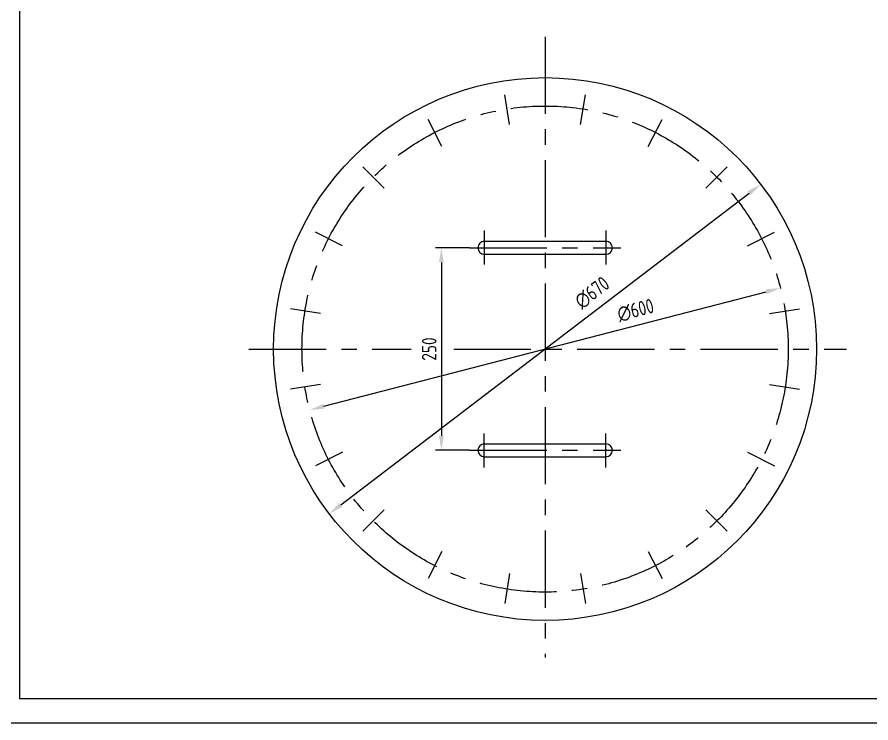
# Model space of a CAD drawing. Extents: x 10474 to 45536, y -10608 to 12499.
# Drawn here: x 41273 to 42327, y 3968 to 4840 of the extents above; entities that cross this region are included whole.
import ezdxf

# ---------------------------------------------------------------- set-up
doc = ezdxf.new("R2010")
doc.units = 0
doc.header["$LTSCALE"] = 15
doc.header["$MEASUREMENT"] = 0
doc.linetypes.add('CENTER', pattern=[50.8, 31.75, -6.35, 6.35, -6.35])
doc.layers.get('0').update_dxf_attribs({"linetype": 'CONTINUOUS'})
doc.layers.get('DEFPOINTS').update_dxf_attribs({"color": 3, "linetype": 'CONTINUOUS'})
for name, color, linetype in [('1', 3, 'CONTINUOUS'), ('DEVICE', 3, 'CONTINUOUS'), ('LAYERAXIS', 7, 'CENTER')]:
    doc.layers.add(name, color=color, linetype=linetype)
doc.layers.add('5', color=7, linetype='CONTINUOUS', lineweight=9)
doc.styles.add('HZ', font='isocp.shx', dxfattribs={"width": 0.85, "bigfont": 'hztxt.shx'})
doc.dimstyles.new('L', dxfattribs={"dimtxt": 18, "dimasz": 18, "dimexe": 7.2, "dimexo": 0.1, "dimgap": 6, "dimtad": 1, "dimdec": 0, "dimzin": 0, "dimdsep": 46, "dimtxsty": 'HZ', "dimcen": 0, "dimadec": 0, "dimazin": 0, "dimtfac": 0.142857, "dimtdec": 4, "dimtix": 1, "dimtmove": 2, "dimatfit": 3, "dimfxl": 0, "dimtolj": 1, "dimtzin": 0, "dimarcsym": 0})

# ---------------------------------------------------------------- blocks, each defined once
blk = doc.blocks.new('*D136')
at = {"color": 0, "linetype": 'ByBlock'}
blk.add_line((41672.9, 4237.4), (42176.8, 4622.3), dxfattribs=at)
for points in [[(42174.9, 4624.7), (42178.6, 4619.9), (42191.1, 4633.2)], [(41671.1, 4239.8), (41674.8, 4235), (41658.6, 4226.5)]]:
    blk.add_solid(points, dxfattribs=at)
at = {"layer": 'DEFPOINTS', "color": 0, "linetype": 'ByBlock'}
for p in [(42191.1, 4633.2), (41658.6, 4226.5)]:
    blk.add_point(p, dxfattribs=at)
at = {"color": 0, "linetype": 'ByBlock', "insert": (41983, 4499.4), "char_height": 18, "attachment_point": 5, "rotation": 37.3753, "style": 'HZ'}
blk.add_mtext('\\A1;∅670', dxfattribs=at)
blk = doc.blocks.new('*D137')
at = {"color": 0, "linetype": 'ByBlock'}
blk.add_line((41651.9, 4359.1), (42197.8, 4500.6), dxfattribs=at)
for points in [[(42197.1, 4503.5), (42198.6, 4497.7), (42215.3, 4505.1)], [(41651.1, 4362), (41652.6, 4356.2), (41634.5, 4354.6)]]:
    blk.add_solid(points, dxfattribs=at)
at = {"layer": 'DEFPOINTS', "color": 0, "linetype": 'ByBlock'}
for p in [(42215.3, 4505.1), (41634.5, 4354.6)]:
    blk.add_point(p, dxfattribs=at)
at = {"color": 0, "linetype": 'ByBlock', "insert": (42036.6, 4477.6), "char_height": 18, "attachment_point": 5, "rotation": 14.536, "style": 'HZ'}
blk.add_mtext('\\A1;∅600', dxfattribs=at)
blk = doc.blocks.new('*D171')
at = {"color": 0, "linetype": 'ByBlock'}
for p, q in [((41831.6, 4554.8), (41789.7, 4554.8)), ((41796.9, 4536.8), (41796.9, 4322.8)), ((41831.6, 4304.8), (41789.7, 4304.8))]:
    blk.add_line(p, q, dxfattribs=at)
for points in [[(41793.9, 4536.8), (41799.9, 4536.8), (41796.9, 4554.8)], [(41793.9, 4322.8), (41799.9, 4322.8), (41796.9, 4304.8)]]:
    blk.add_solid(points, dxfattribs=at)
at = {"layer": 'DEFPOINTS', "color": 0, "linetype": 'ByBlock'}
for p in [(41831.7, 4554.8), (41796.9, 4304.8), (41831.7, 4304.8)]:
    blk.add_point(p, dxfattribs=at)
at = {"color": 0, "linetype": 'ByBlock', "insert": (41781.9, 4429.8), "char_height": 18, "attachment_point": 5, "rotation": 90, "style": 'HZ'}
blk.add_mtext('\\A1;250', dxfattribs=at)

msp = doc.modelspace()

# ---------------------------------------------------------------- linework, layer by layer
msp.add_line((41126.2, 3968.3), (43646.2, 3968.3))
at = {"layer": '1'}
for p, q in [((41849.9, 4562.8), (41999.9, 4562.8)), ((41849.9, 4546.8), (41999.9, 4546.8)), ((41849.9, 4312.8), (41999.9, 4312.8)), ((41849.9, 4296.8), (41999.9, 4296.8))]:
    msp.add_line(p, q, dxfattribs=at)
msp.add_circle((41924.9, 4429.8), 335, dxfattribs=at)
for centre, start, end in [((41849.9, 4554.8), 90, 270), ((41999.9, 4554.8), 270, 90), ((41849.9, 4304.8), 90, 270), ((41999.9, 4304.8), 270, 90)]:
    msp.add_arc(centre, 8, start, end, dxfattribs=at)
at = {"layer": '5'}
for p, q in [((41881, 4706.9), (41875.1, 4743.8)), ((41968.7, 4706.9), (41974.6, 4743.8)), ((41797.5, 4679.7), (41780.5, 4713.1)), ((42052.2, 4679.7), (42069.2, 4713.1)), ((41726.5, 4628.2), (41700.1, 4654.6)), ((42123.2, 4628.2), (42149.6, 4654.6)), ((41675, 4557.2), (41641.6, 4574.2)), ((42174.8, 4557.2), (42208.1, 4574.2)), ((41647.8, 4473.7), (41610.9, 4479.6)), ((42201.9, 4473.7), (42238.8, 4479.6)), ((41647.8, 4386), (41610.9, 4380.1)), ((42201.9, 4386), (42238.8, 4380.1)), ((41675, 4302.5), (41641.6, 4285.5)), ((42174.8, 4302.5), (42208.1, 4285.5)), ((41726.5, 4231.5), (41700.1, 4205.1)), ((42123.2, 4231.5), (42149.6, 4205.1)), ((41797.5, 4180), (41780.5, 4146.6)), ((42052.2, 4180), (42069.2, 4146.6)), ((41881, 4152.8), (41875.1, 4115.9)), ((41968.7, 4152.8), (41974.6, 4115.9))]:
    msp.add_line(p, q, dxfattribs=at)
at = {"layer": 'DEVICE'}
for p, q in [((41276.1, 5720.3), (41276.1, 3998.3)), ((41276.1, 3998.3), (43616.2, 3998.3))]:
    msp.add_line(p, q, dxfattribs=at)
at = {"layer": 'LAYERAXIS', "ltscale": 0.2}
for p, q in [((41924.9, 4815.4), (41924.9, 4048.9)), ((41849.9, 4576.1), (41849.9, 4534.2)), ((41999.9, 4576.1), (41999.9, 4534.2)), ((41831.7, 4554.8), (42018.4, 4554.8)), ((41559.3, 4429.8), (41759.7, 4429.8)), ((41812.1, 4429.8), (42296.7, 4429.8)), ((41849.9, 4283.6), (41849.9, 4325.5)), ((41999.9, 4283.6), (41999.9, 4325.5)), ((41831.7, 4304.8), (42018.4, 4304.8))]:
    msp.add_line(p, q, dxfattribs=at)
msp.add_circle((41924.9, 4429.8), 300, dxfattribs=at)

# ---------------------------------------------------------------- dimensions: what is measured, and where the dimension line sits
dim = msp.add_linear_dim(base=(41796.9, 4304.8), p1=(41831.7, 4554.8), p2=(41831.7, 4304.8), angle=90, dimstyle='L')
dim.commit()
dim.dimension.update_dxf_attribs({"geometry": '*D171', "text_midpoint": (41781.9, 4429.8)})
at = {"layer": '5'}
for p1, p2, picture, middle in [((41658.6, 4226.5), (42191.1, 4633.2), '*D136', (41983, 4499.4)), ((41634.5, 4354.6), (42215.3, 4505.1), '*D137', (42036.6, 4477.6))]:
    dim = msp.add_diameter_dim_2p(p1=p1, p2=p2, dimstyle='L', dxfattribs=at)
    dim.commit()
    dim.dimension.update_dxf_attribs({"geometry": picture, "text_midpoint": middle, "dimtype": 163})

doc.saveas('drawing.dxf')
